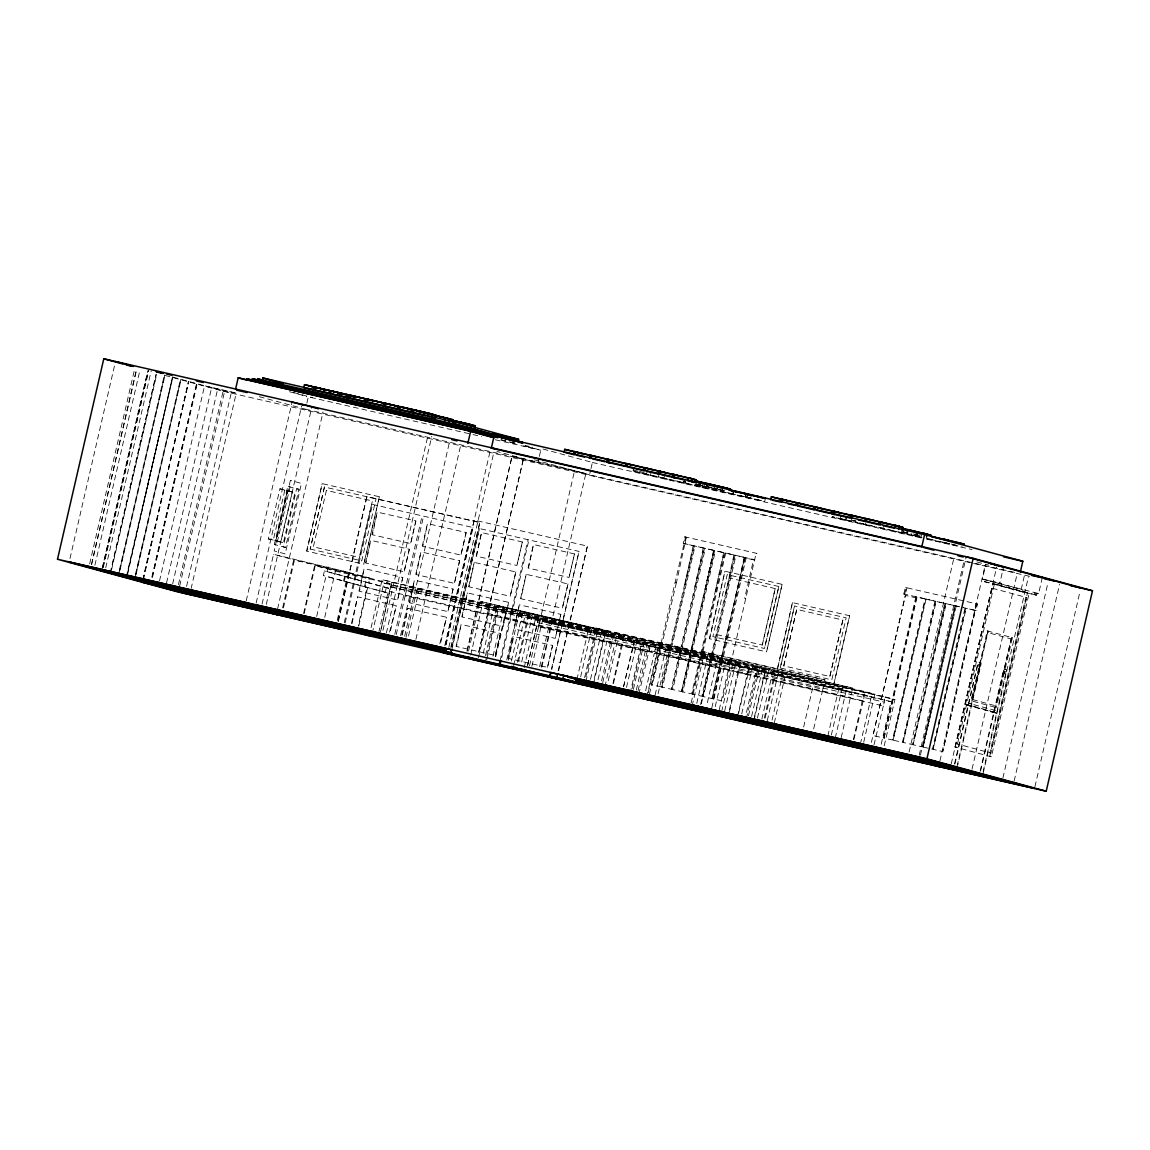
<?xml version="1.0" encoding="UTF-8"?>
<svg xmlns="http://www.w3.org/2000/svg" width="1150" height="1150" viewBox="0 0 1150 1150"><rect width="100%" height="100%" fill="white"/><g stroke="black" fill="none" stroke-linecap="round" stroke-linejoin="round"><path stroke-width="0.75" stroke-dasharray="5 3.75" d="M993.571 711.764L990.409 711.706L990.581 710.973L966.23 704.361L969.22 705.036L969.048 705.784L969.163 705.036M966.374 704.993L996.475 713.115L996.992 710.887L969.062 703.412L971.693 704.016M979.225 665.922L979.814 666.209M1003.706 672.908L1003.821 672.836M1012.402 637.704L1011.526 637.503L995.383 707.365L996.274 707.581L1012.402 637.704L987.289 630.919L971.146 700.781L996.274 707.581M69.992 558.512L115.474 361.546M89.657 563.859L134.722 368.632M91.439 564.348L136.519 369.107M91.698 564.406L136.764 369.179M94.889 565.283L139.955 370.041M102.134 568.646L147.617 371.666M102.623 567.381L148.091 370.401M102.911 567.467L148.422 370.473M103.241 567.539L148.724 370.559M105.743 567.769L151.211 370.789M110.141 573.131L156.012 374.411M110.458 573.203L156.343 374.483M111.564 569.796L156.644 374.569M119.37 570.084L164.436 374.842M118.896 573.634L164.766 374.914M119.988 570.227L165.068 375.001M126.184 577.487L172.471 377.027L126.816 577.645M172.759 377.099L126.486 577.573L172.802 377.099M135.412 574.439L180.493 379.213M134.938 578.004L180.823 379.284M136.045 574.598L181.111 379.356M142.643 580.103L188.514 381.383L143.261 580.261M142.931 580.189L188.844 381.469M151.872 577.056L196.549 383.568M152.174 577.142L196.866 383.64M152.504 577.214L197.167 383.726M159.491 580.98L204.571 385.753L217.724 388.772L236.239 393.156L191.159 588.383M166.549 582.892L211.614 387.665L236.239 393.156M172.644 583.999L217.724 388.772M178.423 584.689L223.086 391.201L164.306 375.231M179.702 585.911L224.768 390.684M186.544 586.471L231.208 392.984L170.66 376.539M246.229 600.803L292.114 402.083M292.344 491.97L280.772 542.081L268.367 538.919L279.939 488.808L287.543 490.561L275.971 540.673L283.432 542.699L295.004 492.588L284.884 489.943L273.312 540.054M256.148 603.074L301.616 406.108M541.204 667L585.867 473.512L305.454 409.199L306.518 404.57M306.877 403.018L308.301 396.836L471.184 434.168M274.332 544.482L287.759 486.364L290.059 486.896L276.632 545.014L274.332 544.482L285.516 547.414L298.928 489.296L287.759 486.364M279.939 488.808L287.399 490.834L275.827 540.946L283.432 542.699M262.071 604.009L273.542 554.314L348.321 572.326L347.243 576.998L324.415 570.918L323.337 575.589L367.109 587.363L358.211 625.873M266.297 604.397L311.765 407.431M277.581 608.911L323.064 411.93M282.656 607.775L293.739 559.791L273.542 554.314M283.418 607.962L294.486 559.992L369.265 578.004L368.187 582.676L324.415 570.918M306.604 551.109L322.187 483.618L379.371 496.757L363.788 564.233L306.892 551.181L322.187 483.618M324.429 487.025L310.227 549.053L324.429 487.025L479.967 522.56L451.174 647.263M326.399 490.389L313.361 546.854L359.504 557.448L372.427 500.954L326.514 490.418M303.6 613.453L314.683 565.469M304.161 613.597L315.244 565.613L369.826 578.148L390.022 583.625L388.93 588.311L366.117 582.216L365.039 586.902L387.852 592.983L378.968 631.494M316.667 616.457L325.967 576.193L323.337 575.589M327.046 571.521L328.124 566.835M324.746 617.363L335.426 571.104L315.244 565.613M343.519 581.081L344.612 576.394M337.266 620.195L346.15 581.684L325.967 576.193M338.028 620.382L346.912 581.871M347.99 577.199L349.082 572.513L293.739 559.791M338.1 621.302L366.893 496.584L479.967 522.56M338.387 621.374L366.893 496.584M344.224 622.668L371.565 504.203L473.081 527.548L445.726 645.998M345.158 622.912L372.514 504.462L371.565 504.203M310.112 549.024L361.718 560.869L376.036 498.87M351.483 623.429L357.621 596.836L396.276 605.734L389.764 633.981M358.929 591.158L364.133 568.574L402.802 577.473L397.584 600.056L359.519 591.316L364.133 568.574M365.441 562.911L370.659 540.313L409.328 549.211L404.11 571.809L366.045 563.069L370.659 540.313M371.967 534.649L377.186 512.066L415.854 520.964L410.636 543.548L372.557 534.808L377.186 512.066M352.072 623.587L357.621 596.836M364.478 586.759L365.556 582.072L345.359 576.596L344.281 581.268L387.852 592.983M358.771 626.017L367.669 587.506M388.93 588.311L368.747 582.82L369.826 578.148M371.091 627.627L382.159 579.643L504.117 608.062L503.053 612.677L390.396 586.788L380.894 630.372M372.255 633.319L383.87 583.05L490.073 607.43L497.476 609.442L485.861 659.697M385.221 592.379L386.299 587.707M380.463 631.853L391.273 585.062L383.87 583.05M390.928 586.931L391.992 582.317L382.159 579.643M382.964 630.358L428.044 435.117M386.342 633.118L431.811 436.152M389.548 632.155L396.276 605.734M394.781 634.311L422.122 515.847M396.232 634.642L423.574 516.178M400.559 635.619L411.183 589.605L524.961 616.041L513.561 665.462M401.767 634.958L407.905 608.364L446.559 617.262L440.421 643.856M409.213 602.701L414.417 580.117L453.086 589.016L447.868 611.599L409.802 602.859L414.417 580.117M415.739 574.454L420.943 551.856L459.612 560.754L454.394 583.352L416.329 574.612L420.943 551.856M422.251 546.192L427.469 523.609L466.138 532.508L460.92 555.091L422.841 546.351L427.469 523.609M402.356 635.116L407.905 608.364M404.656 636.252L449.736 441.011M406.036 637.172L417.105 589.188L407.287 586.514L529.244 614.919L518.161 662.903M408.537 635.979L418.758 591.661M415.912 639.299L460.978 444.073M439.832 643.698L446.559 617.262M444.777 645.739L472.132 527.289L473.081 527.548M445.438 644.719L490.518 449.434M445.855 644.834L474.202 520.087L587.406 546.092L558.641 670.723M448.816 647.464L493.882 452.223M450.886 647.191L479.679 522.474M452.209 646.372L479.406 528.54L579.025 551.425L551.827 669.257M451.835 649.851L479.406 528.54M461.826 616.903L467.36 592.883L508.659 602.37L503.111 626.391L462.228 617.004L467.36 592.883M468.639 586.716L474.246 562.393L515.832 571.967L510.212 596.275L469.056 586.831L474.246 562.393M476.129 556.097L481.548 532.594L522.33 541.981L516.911 565.484L476.531 556.212L481.548 532.594M456.061 646.401L461.136 624.436L500.423 633.463L495.348 655.442L456.478 646.516L461.136 624.436M467.13 650.584L512.21 455.357M467.073 651.346L512.152 456.119L585.867 473.512M468.539 651.029L480.01 601.335L601.967 629.74L600.889 634.426L488.362 608.58L487.686 613.367M470.709 655.141L482.281 605.029L588.484 629.409L596.332 631.537L584.761 681.648M478.788 651.878L523.466 458.404M478.731 652.668L523.394 459.181L512.152 456.119M478.457 657.685L490.13 607.157L482.281 605.029M483.216 653.372L494.299 605.389M532.421 447.177L532.191 448.184L523.552 445.826M485.501 655.701L496.973 606.007L618.93 634.412L607.876 682.281M486.795 659.597L498.396 609.385L604.598 633.751L593.012 683.977M493.034 656.118L503.053 612.677M539.005 457.93L537.927 462.573L496.886 451.418M539.35 456.392L540.788 450.211L523.681 445.553M504.634 618.024L505.77 613.122M495.406 656.42L505.799 611.383L498.396 609.385M495.751 656.535L508.659 602.37M500.092 660.79L528.051 539.709M501.745 657.527L528.899 539.911M520.576 598.633L526.197 574.324L567.985 583.927L562.364 608.249L520.993 598.747L526.197 574.324M506.762 659.999L519.311 604.799L560.812 614.344L555.263 638.365L514.179 628.935L519.311 604.799M528.066 568.028L533.485 544.511L574.482 553.941L569.063 577.444L528.482 568.129L533.485 544.511M508.012 658.332L513.087 636.352L552.575 645.438L547.501 667.402L508.429 658.433L513.087 636.352M508.314 660.316L519.412 612.246M511.434 661.02L520.404 622.193L632.946 648.054L634.211 642.534L634.656 638.71L522.531 612.964L520.404 622.193M517.356 662.299L527.821 616.932L634.024 641.312L641.614 643.367L630.329 692.228M521.683 661.911L532.364 615.638L522.531 612.964M524.127 667.848L535.411 618.988L527.821 616.932M527.548 665.361L536.561 626.261L649.146 652.122L649.563 648.255M537.567 622.553L538.631 617.334L660.589 645.754L649.506 693.723M527.678 665.404L538.775 617.378M529.518 665.821L574.626 470.465M531.889 666.267L542.297 621.201L648.499 645.581L658.03 648.169L646.817 696.699M539.609 666.698L550.289 620.439L540.601 617.794M541.822 667.129L551.827 623.789L542.297 621.201M1014.717 572.413L589.548 474.821L590.611 470.177M590.971 468.639L592.394 462.458L540.701 448.414M551.411 669.142L579.025 551.425M558.181 670.766L587.406 546.092M576.912 679.521L588.484 629.409M580.664 676.775L592.149 627.081M584.602 677.681L596.088 627.986L708.213 653.717L718.046 656.391L706.589 706.014M633.851 467.978L633.161 470.982L651.921 475.626M585.896 681.591L597.425 631.652L711.332 658.116M590.511 679.363L600.889 634.426M593.601 683.675L605.906 630.66L596.088 627.986M598.029 679.722L609.098 631.738M646.501 474.217L647.206 471.213M601.608 680.8L612.001 635.763L597.425 631.652M650.44 475.295L651.144 472.276M602.729 682.597L614.201 632.902L852.624 688.045L851.532 692.731L738.875 666.842L729.028 711.936M604.857 686.708L616.472 636.381L730.077 662.774L605.13 633.736M659.151 473.786L658.447 476.79L667.805 479.277M612.979 683.445L622.409 640.119L735.08 665.994L736.158 661.308L614.201 632.902M624.019 635.576L622.409 640.119M613.467 683.503L623.875 638.394M663.866 478.199L664.556 475.194M623.559 686.679L634.024 641.312M623.559 686.766L632.946 648.054M626.491 687.441L635.461 648.6L748.003 674.461L749.268 668.955L749.714 665.117L637.589 639.371L635.461 648.6M632.069 688.692L642.447 643.784L748.65 668.164L756.226 670.22L745.056 718.577M633.406 689.353L644.489 641.369L532.364 615.638M683.761 482.942L684.451 479.924M636.338 690.029L647.421 642.045L634.656 638.71M685.932 480.269L685.242 483.273L675.884 480.801M638.092 690.647L648.499 645.581M638.854 694.197L650.756 643.08M645.668 690.69L654.307 653.301L766.834 679.147L767.697 675.395L768.502 670.105L656.363 644.374L654.307 653.301M648.126 692.918L658.576 647.666L881.403 699.085L891.02 701.701L879.822 750.188M695.908 485.401L696.613 482.382M684.782 536.82L685.601 537.036L651.518 684.71L661.077 686.881L693.608 545.718L683.273 543.346L684.782 536.82L756.959 553.423L756.125 553.193L722.243 700.925L712.669 698.754L745.186 557.937L753.538 559.834L744.668 598.259L745.876 598.532M698.366 486.119L699.071 483.115M698.625 486.191L699.329 483.187M699.847 486.464L700.551 483.46M702.305 487.198L703.009 484.193M655.112 695.017L666.195 647.033L656.363 644.374M704.49 484.524L703.786 487.528L694.442 485.056M658.102 693.781L668.15 650.253M693.191 545.632L684.652 584.473M661.71 687.053L694.298 545.905L703.843 548.076L671.255 689.224L661.71 687.053L662.457 687.226L695.031 546.077M714.021 489.555L714.725 486.551M703.239 547.932L694.902 586.831M716.479 490.288L717.183 487.269M716.738 490.346L717.442 487.341M671.902 689.396L704.49 548.248L714.049 550.419L681.461 691.567L671.902 689.396L672.75 689.583L705.338 548.435M720.418 491.352L721.122 488.348M722.588 488.678L721.898 491.697L712.54 489.21M713.546 550.304L705.094 589.174M681.461 691.567L713.992 550.404M682.094 691.739L714.682 550.591L724.184 552.733L691.639 693.896L682.094 691.739L682.827 691.898L715.415 550.749M733.398 490.993L732.708 494.011L728.769 492.933M733.657 491.064L732.967 494.069L736.647 495.075M723.623 552.618L715.228 591.488M692.286 694.068L724.874 552.92L734.433 555.091L701.845 696.239L692.286 694.068L693.119 694.269M691.136 702.952L725.707 553.121M692.099 705.956L703.628 656.032M709.378 638.71L724.96 571.219L782.129 584.358L766.561 651.849L709.665 638.796L724.96 571.219M696.742 703.412L708.213 653.717M778.809 586.486L727.202 574.626L712.885 636.64L764.491 648.485L778.809 586.486L764.491 648.485M745.243 496.886L745.933 493.882M745.502 496.958L746.192 493.939M746.724 497.217L747.414 494.213M746.982 497.289L747.673 494.284M733.916 554.976L725.477 593.846M700.594 704.605L735.066 555.263L744.625 557.434L712.037 698.582L702.477 696.411L703.354 696.613L735.942 555.464M701.385 703.843L710.197 663.449L822.811 689.31L813.51 729.574M822.811 689.31L824.967 679.952L703.009 651.547L712.842 654.221L711.764 658.893L846.386 689.77L834.828 739.795M751.352 495.291L750.663 498.295L741.304 495.808M744.151 557.319L735.684 596.189M744.568 557.419L712.037 698.582M711.807 707.868L722.674 660.761M715.242 706.632L726.326 658.648M653.516 475.999L764.664 501.501L765.368 498.496M719.21 709.881L730.652 659.64L852.624 688.045M721.625 711.692L732.78 663.392L846.386 689.77M724.701 710.93L735.08 665.994M740.485 662.314L738.875 666.842M729.431 711.979L740.183 665.404L732.78 663.392M737.481 716.522L748.65 668.164M738.631 713.173L748.003 674.461M741.736 713.891L750.706 675.064L863.247 700.911L864.512 695.405L864.958 691.567L752.833 665.836L750.706 675.064M762.277 645.049L775.201 588.57L762.277 645.049L716.249 634.484M746.379 718.563L757.505 670.306L863.722 694.686L871.298 696.742L860.157 744.999M748.477 715.76L759.546 667.791L749.714 665.117M751.583 716.479L762.666 668.495L752.833 665.836M754.328 717.298L764.779 672.031L604.828 635.332M753.954 720.619L765.095 672.376L757.505 670.306M757.404 718.132L766.834 679.147M761.846 719.152L770.874 680.053L883.358 705.884L884.221 702.133L885.069 696.857L772.944 671.126L770.874 680.053M764.304 718.161L774.352 674.633L764.779 672.031M765.196 718.003L775.201 674.705L784.818 677.321L773.619 725.808M792.451 602.614L777.17 670.191L792.451 602.614L849.634 615.753L834.052 683.244L849.634 615.753M767.251 720.762L778.32 672.779L666.195 647.033M780.203 667.977L794.521 605.978L846.127 617.837L831.809 679.837L780.333 668.021L794.521 605.978M783.696 665.864L796.734 609.414L842.878 620.008L829.84 676.473L783.811 665.908L796.734 609.414M772.081 720.058L782.762 673.799L768.502 670.105M840.808 515.847L840.118 518.851L832.241 516.724L857.541 522.531M845.595 519.944L846.285 516.939M845.854 520.016L846.544 517.011M851.704 518.348L851 521.352L841.656 518.88M803.663 726.987L815.134 677.278M829.84 676.473L842.878 620.008M866.108 521.654L865.418 524.659L861.738 523.667M827.827 736.057L838.982 687.758M831.321 735.066L842.792 685.371M883.545 525.665L882.841 528.669L879.161 527.663M841.167 737.667L851.532 692.731M853.372 739.493L863.722 694.686M901.399 532.924L902.089 529.92M853.875 739.622L863.247 700.911M903.569 530.251L902.879 533.269L897.719 531.918M863.722 742.224L874.791 694.241L864.958 691.567M915.572 536.015L916.262 533.011M915.831 536.087L916.521 533.068M903.842 593.975L905.352 587.449L977.529 604.052L976.019 610.578L903.842 593.975L905.452 594.378L906.962 587.851L905.352 587.449M917.053 536.346L917.743 533.341M917.312 536.418L918.002 533.413M904.676 594.191L906.272 587.664M871.398 742.383L905.366 595.413L915.702 597.756M919.511 537.079L920.201 534.074M921.682 534.419L920.992 537.424L911.634 534.937M873.986 744.884L883.358 705.884M915.932 596.749L883.372 737.912L873.008 735.554L905.366 595.413M884.034 738.084L916.622 596.936L925.017 598.834L892.429 739.982L884.034 738.084L917.096 597.051M884.221 745.804L894.901 699.531L885.069 696.857M926.095 599.107L893.09 740.154L925.664 599.021L935.008 601.134M934.979 601.119L902.434 742.282L893.09 740.154M903.095 742.454L935.669 601.306L945.027 603.434L912.439 744.582L903.095 742.454L936.172 601.421M909.118 751.999L954.198 556.773M936.042 642.174L944.955 603.419M913.1 744.754L945.674 603.606L955.032 605.734L922.444 746.867L913.1 744.754L946.206 603.721M919.195 755.262L964.261 560.036M920.431 755.076L965.914 558.095M956.239 606.036L923.105 747.054L955.693 605.906L963.427 607.66M933.11 749.354L965.698 608.206L975.344 610.391L942.756 751.539L933.11 749.354L966.187 608.321M939.952 760.912L985.033 565.685M976.709 603.822L942.756 751.539M1042.317 577.544L1038.608 593.601L982.416 579.068L985.751 564.607M1022.551 592.006L984.601 581.699L985.061 579.686L1023.026 590.008L1022.551 592.006L1036.624 595.183L1037.084 593.184L1038.608 593.601M955.003 747.011L992.723 583.625L1027.424 593.055L989.704 756.427L991.372 756.815L1029.092 593.443L994.391 584.013L956.671 747.385L955.003 747.011L991.372 756.815M951.208 763.974L996.676 566.993M992.306 588.225L1026.777 597.54L990.883 753.063L956.398 743.748L992.306 588.225L993.298 588.441M966.288 704.361L966.115 705.108L971.175 706.244M954.514 763.959L977.701 663.507A1.524 1.509 -74.8 0 1 979.527 662.285L979.915 662.386A1.524 1.509 -74.8 0 1 981.022 664.283L957.835 764.736M954.902 764.074L978.089 663.607A1.524 1.509 -74.8 0 1 979.915 662.386M984.601 581.699L997.539 584.66L997.999 582.662L999.264 583.007L998.804 585.005L1036.624 595.183M957.03 766.389L980.619 664.183A1.524 1.509 -74.8 0 0 979.527 662.285M1001.046 585.523L1001.506 583.524L999.839 583.064L1003.548 567.008M972.066 769.106L1017.132 573.864M1021.171 589.591L1024.88 573.534M993.341 712.382L993.514 711.634L990.495 711.678M980.188 770.946L1003.389 670.493A1.524 1.509 -74.8 0 1 1005.215 669.257L1005.603 669.372A1.524 1.509 -74.8 0 1 1006.71 671.269M996.475 713.115L993.844 712.511L994.348 710.283L996.992 710.887M980.591 771.046L1011.526 637.503M983.121 771.621L1006.307 671.154A1.524 1.509 -74.8 0 0 1005.215 669.257M983.106 773.476L1028.388 576.926M1002.901 778.018L1047.966 582.777M1014.142 781.066L1059.624 584.099M1034.928 786.715L1080.008 591.488M979.843 665.577C978.377 664.542 979.584 667.46 979.498 665.692M966.201 704.389L993.844 712.511M979.297 665.059C976.58 667.302 982.172 666.253 979.484 665.131M754.831 559.777L753.538 559.834M676.416 582.619L652.395 684.911L651.518 684.71M923.105 747.054L932.449 749.167L965.037 608.019M697.144 484.366L704.979 486.162M708.026 486.867L711.146 487.571M712.698 487.931L717.37 489.009M913.215 533.959L917.887 535.038M696.469 484.38L712.224 488.003M718.189 489.368L724.687 490.863M852.452 520.188L855.859 520.979M903.167 531.832L911.26 533.701M915.601 534.678L918.965 535.469M633.061 469.991L637.848 471.083M639.443 471.457L644.23 472.549M695.434 484.308L700.408 485.444M701.888 485.789L725.247 491.151M852.711 520.404L856.132 521.194M902.405 531.817L911.806 533.974M914.94 534.692L916.421 535.038M501.041 439.976L508.142 441.571M509.766 441.974L516.867 443.569L513.432 442.764M525.449 445.582L528.942 446.372M634.728 471.356L760.984 500.509M859.021 522.862L876.458 526.872M879.865 527.649L895.002 531.128M898.322 531.889L921.394 537.179M929.416 539.019L944.322 542.613M949.656 543.663L941.864 541.88L945.803 542.944M951.208 544.022L955.88 545.1M472.923 434.571L481.634 436.569M495.334 439.774L540.788 450.211M836.179 517.788L922.027 537.496M927.619 538.947L962.191 546.883M592.394 462.458L924.844 538.761M926.584 539.163L972.081 549.599M223.086 391.201L1031.277 576.696M982.416 579.068L999.839 583.064M999.264 583.007L1001.506 583.524M1026.777 597.54L1025.8 597.324L989.891 752.848L990.883 753.063M683.273 543.346L754.63 559.719M745.186 557.937L746.12 558.152L713.618 698.97L712.669 698.754M988.08 632.673L987.289 630.919L988.166 631.12L972.023 700.982L971.146 700.781L987.634 632.572L1011.799 639.113M775.316 588.599L729.287 578.033M298.928 489.296L296.628 488.779L283.216 546.897L285.516 547.414M287.399 490.834L295.004 492.588M675.151 582.317L676.444 582.619L686.306 537.179L685.357 543.849M972.641 699.574L996.346 706.014M268.367 538.919L275.971 540.673M712.842 654.221L824.967 679.952M601.967 629.74L480.01 601.335M605.906 630.66L718.046 656.391M391.992 582.317L504.117 608.062M618.93 634.412L496.973 606.007M417.105 589.188L529.244 614.919M647.421 642.045L759.546 667.791M762.666 668.495L874.791 694.241M335.426 571.104L390.022 583.625M550.289 620.439L660.589 645.754M782.762 673.799L894.901 699.531M490.13 607.157L596.332 631.537M391.273 585.062L612.001 635.763M535.411 618.988L641.614 643.367M390.396 586.788L749.268 668.955M751.971 669.559L891.02 701.701M365.556 582.072L368.747 582.82M537.438 622.524L650.009 648.37M655.169 649.549L767.697 675.395M771.736 676.301L884.221 702.133M487.284 613.266L599.811 639.113M715.875 665.749L603.75 640.018M389.332 591.402L501.989 617.291M504.103 617.881L616.774 643.77M621.331 644.791L733.988 670.68M737.797 671.528L850.454 697.403M517.701 621.589L405.145 595.743L406.424 590.238M956.398 743.748L957.389 743.978M947.284 543.361L949.742 544.022M944.581 542.685L948.261 543.677M926.368 538.329L935.726 540.802M893.521 530.783L896.152 531.501M880.641 528.008L884.321 529M860.329 523.221L862.96 523.94M863.204 523.997L866.884 525.004M722.042 490.073L724.673 490.791M756.801 499.373L764.664 501.501M706.546 486.522L711.965 487.931M696.727 484.452L700.666 485.458M727.289 492.603L731.227 493.666M731.486 493.738L735.166 494.73M683.474 481.404L685.918 482.066M683.215 481.39L685.673 482.066M976.882 561.904L988.957 565.182M642.562 473.153L650.699 475.295M501.055 439.717L516.623 443.943M293.509 392.509L312.541 397.684M289.498 391.733L306.59 396.376M534.391 459.827L589.548 474.821M259.282 396.664L305.454 409.199M977.529 604.052L976.062 603.678L974.553 610.204L976.019 610.578M782.129 584.358L766.561 651.849M379.371 496.757L363.788 564.233M574.482 553.941L569.063 577.444M977.917 664.355L980.461 664.916M1003.605 671.341L1006.135 671.902M522.33 541.981L516.911 565.484M466.138 532.508L460.92 555.091M415.854 520.964L410.636 543.548M567.985 583.927L562.364 608.249M515.832 571.967L510.212 596.275M459.612 560.754L454.394 583.352M409.328 549.211L404.11 571.809M560.812 614.344L555.263 638.365M453.086 589.016L447.868 611.599M402.802 577.473L397.584 600.056M642.447 643.784L650.023 645.854M517.385 613.985L524.961 616.041M539.408 622.984L538.545 626.736M349.082 572.513L369.265 578.004M552.575 645.438L547.501 667.402M500.423 633.463L495.348 655.442M558.972 662.184L560.093 662.501M1003.634 672.707C1004.295 670.608 1005.33 674.374 1003.605 672.621M1003.777 670.594A1.524 1.509 -74.8 0 1 1005.603 669.372M1003.289 672.405C1004.669 675.869 1006.049 669.933 1003.289 672.405M290.389 480.398L274.117 550.893L285.186 553.912L301.458 483.417L290.389 480.398M1034.842 592.667L1034.382 594.665L1035.489 594.981L1035.949 592.969L1034.842 592.667"/><path stroke-width="1.5" d="M936.661 764.29L936.704 764.448A1.61 1.581 -74.8 0 0 937.624 765.052L972.526 773.087A1.61 1.581 -74.8 0 0 973.633 772.944L973.777 772.671A5.707 5.621 -74.8 0 0 973.576 772.196M57.5 559.245L103.788 358.786L973.188 558.339L1092.5 590.755L1046.212 791.214L176.812 591.661L57.5 559.245L926.914 758.799L1046.212 791.214M235.707 388.614L238.194 377.789L470.681 431.164L494.615 437.661M497.821 437.776L464.945 428.835L247.02 378.824L246.79 379.816L464.715 429.841L492.401 437.359M252.109 380.018L252.425 378.681L461.711 426.722L514.122 440.967M257.686 379.931L257.916 378.925L458.289 424.911L522.617 442.391L522.387 443.397M262.401 379.989L262.861 377.976L455.63 422.223L518.578 439.329L518.118 441.327L455.17 424.235L455.63 422.223M337.669 392.61L304.491 384.661L303.801 387.679L330.582 393.817L331.272 390.813L373.649 400.876M313.907 386.831L313.217 389.836L315.833 390.554M314.697 390.181L315.387 387.162L337.913 392.624M329.101 393.487L329.791 390.468M347.228 394.479L346.538 397.483L349.154 398.202M348.004 397.828L348.709 394.809L391.762 405.03M365.082 401.738L365.772 398.734M366.562 402.083L367.252 399.079L406.496 408.408L389.304 404.297M383.884 402.888L383.194 405.893L385.811 406.611M384.675 406.238L385.365 403.233L402.572 407.344M397.929 409.285L398.633 406.281M399.409 409.616L400.114 406.611L412.634 409.486L436.008 415.179L435.318 418.198M414.575 413.209L411.944 412.491L412.634 409.486M413.425 412.836L414.115 409.831L428.131 413.051L432.069 414.115L431.379 417.119M428.131 413.051L427.441 416.056L430.057 416.76M418.054 410.895L432.328 414.187L431.638 417.191L434.082 417.853M444.762 420.756L445.452 417.752L432.989 414.891M448.701 421.834L449.391 418.816L445.452 417.752M449.161 421.949L449.851 418.945L435.836 415.725M452.626 422.898L453.33 419.894L449.851 418.945M458.289 424.911L458.059 425.917L513.921 441.097M461.711 426.722L461.409 428.059L495.219 437.244M464.715 429.841L464.945 428.835M466.771 426.736L467.461 423.732L454.796 420.828M470.709 427.814L471.399 424.796L467.461 423.732M471.112 427.915L471.802 424.911L458.735 421.892M467.82 443.526L470.681 431.164M474.648 428.878L475.338 425.874L471.802 424.911M451.418 649.736L451.073 653.186M499.301 664.24L500.092 660.79M500.149 664.441L500.954 660.977M564.032 452.353L564.736 449.348L692.559 478.86L696.239 479.866L695.549 482.871M573.447 454.509L574.137 451.504L578.076 452.582M589.332 458.16L590.022 455.156L615.336 461.294M590.812 458.505L591.503 455.501M551.051 672.621L549.858 675.855L550.634 672.506L918.792 757.016L1034.526 788.454L443.167 652.711L444.116 652.97M557.419 674.072L557.06 677.523M609.399 462.875L606.769 462.156L607.459 459.152L616.817 461.639M608.249 462.501L608.939 459.497M576.984 682.669L577.76 679.334L563.572 675.481L562.796 678.816L576.984 682.669L455.184 654.652M627.497 463.752L626.793 466.756L644.906 470.911L645.596 467.906M643.425 470.58L644.129 467.576L666.741 473.096M658.174 473.958L658.864 470.954L667 473.096M660.344 471.299L659.654 474.303L646.559 471.299M674.806 477.897L672.189 477.178L672.879 474.174L682.238 476.646M673.67 477.523L674.36 474.504M691.869 481.879L692.559 478.86M706.546 486.522L707.25 483.518L694.715 480.643M770.644 499.804L771.348 496.8L899.171 526.326L902.851 527.318L902.161 530.322M781.54 502.306L782.23 499.301L786.169 500.365M795.944 505.612L796.634 502.607L821.948 508.746M798.114 502.952L797.424 505.957L814.861 509.953L815.551 506.949M813.381 509.622L814.071 506.604L822.207 508.76M834.555 514.582L831.924 513.878L832.629 510.873L841.973 513.346M833.405 514.208L834.109 511.204M851.518 518.363L852.208 515.358M866.266 521.755L866.956 518.751M878.801 524.63L879.491 521.626L887.613 523.768M880.972 521.956L880.282 524.975L867.833 522.114M899.171 526.326L898.481 529.331L898.926 526.254L894.988 525.176L894.283 528.181L883.387 525.679M907.062 532.551L907.767 529.546L931.126 535.239L901.499 528.109M924.6 534.563L921.739 546.926L491.309 448.126L494.169 435.764L924.6 534.563L1022.824 561.258L1020.323 572.067M926.497 537.179L927.188 534.175L923.249 533.097M926.914 758.799L973.188 558.339M937.264 764.218L937.221 764.577A1.61 1.581 -74.8 0 0 938.156 765.196M962.421 771.046L962.392 771.42A1.61 1.581 -74.8 0 0 963.312 772.038M962.952 771.19L962.909 771.564A1.61 1.581 -74.8 0 0 963.844 772.182M575.302 682.223L577.76 679.334M165.341 588.124L189.951 593.616L158.283 586.212M648.039 699.746L648.959 699.962L576.236 680.239M990.15 563.658L997.079 565.254M950.806 765.713L908.313 755.478M318.104 387.967L304.491 384.661M319.326 388.24L333.989 391.618M335.211 391.877L351.426 395.614M352.647 395.887L369.969 399.869M371.191 400.143L388.082 404.024M416.832 410.636L400.114 406.611M313.936 387.162L321.784 388.973M339.149 392.955L355.106 396.621M409.544 409.113L420.512 411.628M323.38 389.735L326.514 390.454M343.908 394.45L347.113 395.183M348.594 395.514L356.572 397.354M367.727 399.912L371.148 400.703M394.551 406.065L401.206 407.589M418.988 411.686L426.823 413.482M338.244 393.314L341.449 394.048M352.993 396.721L356.184 397.44M408.279 409.386L411.599 410.147M423.401 412.879L426.535 413.598M429.194 414.187L434.355 415.394M433.133 415.251L437.834 416.329M453.33 419.894L429.956 414.201M450.34 419.808L475.338 425.874M449.607 419.793L457.384 421.59M451.979 420.512L461.323 422.654M332.178 394.191L410.378 412.131M411.944 412.491L425.888 415.696M597.899 457.298L579.816 452.985M618.527 462.027L632.184 465.161M651.992 469.703L626.017 463.407L625.312 466.426L606.769 462.156M668.222 473.441L680.757 476.316M683.79 477.006L696.239 479.866M787.06 500.739L775.546 497.936M804.511 504.749L786.428 500.437M823.429 509.091L840.492 513.001M843.64 513.734L856.951 516.781M873.353 520.548L850.741 515.027L850.037 518.032L831.924 513.878M887.369 523.768L865.476 518.406L864.786 521.41L858.159 519.886M888.849 524.098L902.851 527.318M494.27 433.751L518.578 439.329M708.731 483.863L726.671 488.146M698.654 481.706L711.433 484.653L707.25 483.518M694.471 480.916L701.112 482.439M702.592 482.784L715.113 485.659M903.109 528.813L915.63 531.688M517.385 441.198L522.617 442.391M931.687 536.374L945.012 539.609M565.613 452.712L574.928 454.854L575.618 451.849L579.557 452.913M576.524 455.228L584.531 457.053M592.408 458.864L605.173 461.797M661.221 474.662L670.622 476.819M672.189 477.178L684.566 480.024M729.229 490.202L765.368 498.496L761.688 497.504M931.629 536.691L964.447 544.223L960.768 543.231M772.225 500.164L780.059 501.975L780.764 498.956L784.688 500.034M787.937 503.772L794.348 505.253M816.572 510.341L830.228 513.475M1003.576 556.83L1022.824 561.258M166.606 374.109L171.853 375.317M196.348 380.938L203.334 382.533M236.569 390.166L247.063 392.567M958.065 555.824L963.269 557.017M451.864 439.674L457.082 440.867M994.836 565.009L1003.548 567.008M1031.852 575.144L1042.317 577.544M1031.421 575.316L1041.828 577.702M1044.401 578.766L1054.823 581.152M1070.319 585.594L1092.5 590.755M451.835 649.851L255.746 604.828L371.809 636.367M272.694 609.428L364.004 630.387M364.996 630.617L446.157 649.247M572.714 678.169L935.741 761.616M364.191 630.43L88.852 567.338L69.187 562.005L245.827 602.543L265.492 607.89M365.168 630.66L446.329 649.29M567.798 677.178L939.55 762.651M94.084 568.761L104.938 571.262L101.732 570.386M579.873 680.196L576.912 679.521L589.706 682.87M585.896 681.591L583.812 681.102L593.644 683.776M695.951 706.848L692.099 705.956L705.769 709.521M748.736 718.966L749.728 719.181M102.436 571.018L90.634 567.827M103.27 571.262L196.061 592.566M196.88 592.753L381.311 635.087M382.116 635.26L446.229 649.994M576.049 679.779L759.791 721.97M760.61 722.143L953.034 766.317M110.759 573.289L102.106 570.946M272.377 610.449L326.959 622.984M372.255 633.319L369.897 632.773L379.73 635.447M596.836 684.854L593.012 683.977L606.668 687.527M714.064 711.764L711.059 711.074L723.896 714.438M721.223 713.417L718.391 712.756L728.626 715.429M118.781 575.46L110.429 573.203M120.577 575.963L213.368 597.267M214.173 597.454L446.286 650.727M575.863 680.354L970.341 771.018M126.816 577.645L118.45 575.388M293.336 616.127L347.918 628.662M134.838 579.83L126.486 577.573M136.663 580.333L322.086 622.898M322.891 623.084L448.543 651.935M576.567 681.317L986.427 775.387M142.859 582.001L134.507 579.744M399.381 640.737L452.194 652.855M576.251 681.332L632.227 694.499L629.927 693.967M630.876 693.867L747.284 720.906M404.843 642.304L406.956 642.793L395.025 639.63M514.438 667.46L516.982 668.049M635.159 695.175L638.451 695.923L625.327 692.501M859.754 746.724L862.529 747.356L737.452 718.232M142.844 582.432L245.683 606.05L277.553 614.704M430.934 648.571L246.359 606.194L184.244 589.317M431.609 648.715L1002.498 779.758M646.415 698.438L648.327 698.869L636.899 695.851M762.694 725.118L766.058 725.894L753.121 722.516M770.5 726.915L773.217 727.548L760.667 724.241M1013.739 782.805L971.261 772.584M168.849 589.073L354.257 631.652M355.077 631.824L446.89 652.898M447.695 653.085L1018.613 784.142M960.509 543.159L942.554 538.876L946.493 539.939M946.752 540.011L950.432 541.018M945.271 539.681L948.951 540.673M784.947 500.106L787.405 500.768M771.348 496.8L775.287 497.864M757.491 496.354L761.429 497.433L729.459 489.929L733.398 490.993M741.994 492.804L746.106 493.853M747.414 494.284L750.131 494.946M733.657 491.064L737.337 492.071M694.543 480.657L701.356 482.439M732.176 490.734L735.856 491.726M690.302 481.448L687.671 480.729L688.376 477.724L692.314 478.802L691.61 481.807L694.327 482.54M965.051 556.543L1080.813 587.995M578.335 452.654L582.015 453.646L568.934 450.484M564.736 449.348L568.675 450.412M923.464 547.386L933.8 550.203M432.328 414.187L436.008 415.179M404.297 407.747L407.977 408.753M418.744 411.671L421.36 412.39M383.094 403.434L385.724 404.153M348.421 395.543L351.21 396.232M517.5 441.887L522.574 443.253M338.258 393.386L340.587 394.019M308.689 385.811L312.369 386.802M323.121 389.735L325.752 390.439M262.861 377.976L283.288 383.525M257.916 378.925L262.991 380.305M252.425 378.681L257.499 380.061M247.02 378.824L252.209 380.233M238.194 377.789L246.747 380.118M490.921 447.724L494.687 448.744M428.433 433.378L430.963 434.067M302.019 404.354L318.521 408.839M292.114 402.083L303.586 405.202M115.374 361.517L133.486 366.433M103.788 358.786L122.806 363.946M126.256 364.895L131.445 366.304M822.164 734.836L939.277 766.561M940.944 766.978L822.825 734.994M802.872 730.408L812.705 733.082L690.747 704.677M840.348 741.175L827.425 737.783L834.828 739.795M872.807 749.987L882.625 752.661L869.803 749.311M741.218 716.249L751.036 718.923M725.549 712.655L842.274 744.323M628.921 690.474L745.646 722.157M612.26 688.706L601.939 686.033L611.757 688.706M646.918 698.151L656.492 700.753L644.101 697.489M530.696 671.471L540.212 674.058M444.633 648.183L444.274 651.633L456.708 655.069M523.552 669.832L555.421 678.486M382.159 633.837L385.94 634.872M403.851 639.731L415.107 642.793M467.619 657.053L477.121 659.64M347.056 625.787L463.781 657.455M315.862 619.965L336.059 625.442M357.003 631.12L282.224 613.108L377.746 636.755L302.982 618.743M261.28 607.43L281.463 612.921M343.562 629.884L184.934 593.443L142.528 581.929M246.675 606.28L278.544 614.934M183.252 589.087L245.367 605.964M171.436 589.231L178.494 591.143M511.348 666.425L516.422 667.805M519.814 668.739L535.799 673.109M537.294 673.526L555.709 678.558M998.214 780.074A1.61 1.581 -74.8 0 0 999.321 779.916L999.451 779.571A5.707 5.621 -74.8 0 0 999.264 779.182M997.697 779.93A1.61 1.581 -74.8 0 0 998.789 779.772L998.933 779.513A5.707 5.621 -74.8 0 0 998.732 779.039M972.009 772.944A1.61 1.581 -74.8 0 0 973.101 772.8L973.245 772.527A5.707 5.621 -74.8 0 0 973.044 772.053M726.929 488.218L712.655 484.926L730.609 489.21L726.929 488.218M163.113 373.304L156.112 371.694L163.07 373.376"/></g></svg>
